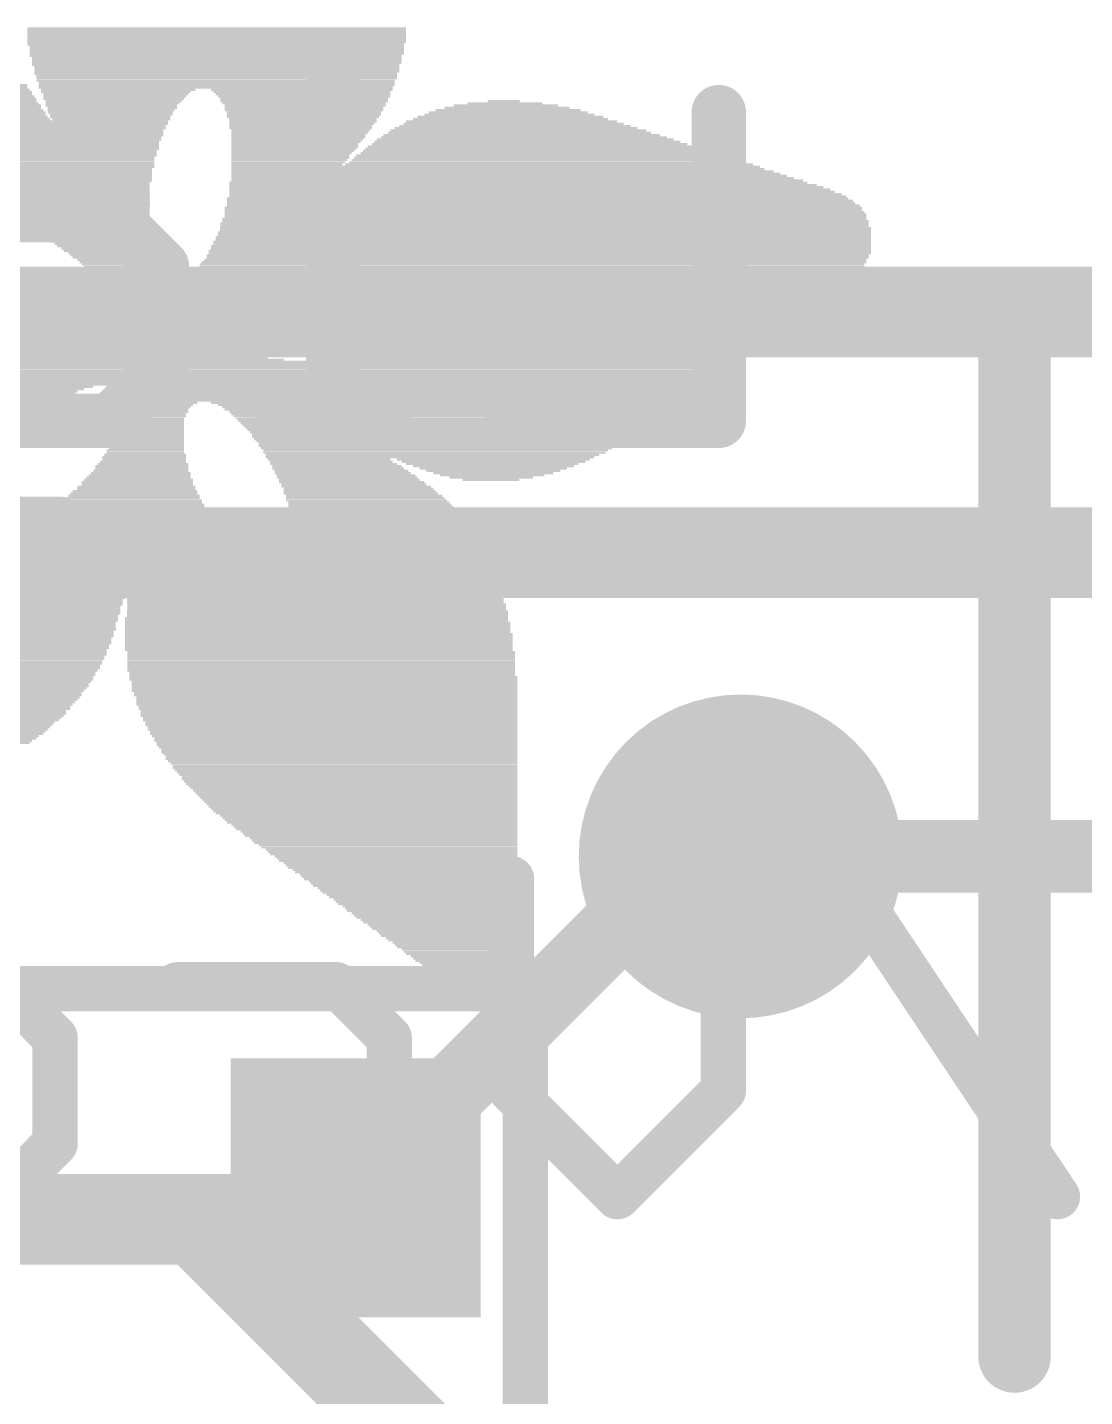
# Model space of a CAD drawing. Extents: x -0.1 to 25.5, y -0.1 to 17.9.
# Drawn here: x 12.481 to 15.441, y 9.918 to 13.751 of the extents above; entities that cross this region are included whole.
import ezdxf

# ---------------------------------------------------------------- set-up
doc = ezdxf.new("R2010")
doc.units = 0
for name, color, linetype in [('1', 12, 'CONTINUOUS'), ('16', 5, 'CONTINUOUS'), ('18', 110, 'CONTINUOUS'), ('21', 40, 'CONTINUOUS'), ('22', 6, 'CONTINUOUS'), ('51', 253, 'CONTINUOUS')]:
    doc.layers.add(name, color=color, linetype=linetype)

# ---------------------------------------------------------------- blocks, each defined once
blk = doc.blocks.new('RECT')
blk.add_solid([(-0.5, -0.5), (0.5, -0.5), (-0.5, 0.5), (0.5, 0.5)])
blk = doc.blocks.new('ROUNDV')
at = {"const_width": 0.5}
blk.add_lwpolyline([(0, -0.25, 1), (0, 0.25, 1), (0, -0.25)], format="xyb", dxfattribs=at)

msp = doc.modelspace()

# ---------------------------------------------------------------- linework, layer by layer
at = {"layer": '1'}
for points, const_width in [([(15.845, 12.28), (11.391, 12.28)], 0.254), ([(13.4, 10.5025), (14.3275, 11.43)], 0.2032), ([(14.3275, 11.43), (14.478, 11.43)], 0.2032)]:
    msp.add_lwpolyline(points, dxfattribs=dict(at, const_width=const_width))
at = {"layer": '1', "const_width": 0.1016}
for points in [[(14.3275, 11.4808, 1), (14.3275, 11.3792)], [(14.3634, 11.3941, 1), (14.2916, 11.4659)], [(14.478, 11.3792, 1), (14.478, 11.4808)], [(13.3641, 10.5384, 1), (13.4359, 10.4666)]]:
    msp.add_lwpolyline(points, format="xyb", dxfattribs=at)
at = {"layer": '16'}
for points, const_width in [([(20.613, 12.954), (6.604, 12.954)], 0.254), ([(14.478, 11.43), (19.685, 11.43)], 0.2032), ([(12.954, 10.414), (10.287, 10.414)], 0.254), ([(14.859, 8.509), (12.954, 10.414)], 0.254)]:
    msp.add_lwpolyline(points, dxfattribs=dict(at, const_width=const_width))
for points, const_width in [([(14.478, 11.4808, 1), (14.478, 11.3792)], 0.1016), ([(12.9989, 10.4589, 1), (12.9091, 10.3691)], 0.127), ([(12.954, 10.3505, 1), (12.954, 10.4775)], 0.127)]:
    msp.add_lwpolyline(points, format="xyb", dxfattribs=dict(at, const_width=const_width))
at = {"layer": '21', "const_width": 0.2032}
msp.add_lwpolyline([(15.245, 10.03), (15.245, 12.83)], dxfattribs=at)
at = {"layer": '21', "const_width": 0.1016}
for points in [[(15.2958, 12.83, 1), (15.1942, 12.83)], [(15.1942, 10.03, 1), (15.2958, 10.03)]]:
    msp.add_lwpolyline(points, format="xyb", dxfattribs=at)
at = {"layer": '22'}
for points, const_width in [([(13.3373, 13.6576), (13.3373, 13.5135)], 0.1524), ([(14.4169, 13.5135), (14.4169, 12.6492)], 0.1524), ([(12.2815, 13.2254), (12.7136, 13.2254)], 0.1524), ([(12.7136, 13.2254), (12.8577, 13.0814)], 0.1524), ([(13.4814, 13.2254), (13.3373, 13.2254)], 0.1524), ([(13.3373, 13.2254), (13.3373, 12.6492)], 0.1524), ([(12.8577, 13.0814), (12.8577, 12.7933)], 0.1524), ([(12.8577, 12.7933), (12.7136, 12.6492)], 0.1524), ([(12.7136, 12.6492), (12.2815, 12.6492)], 0.1524), ([(13.4814, 12.6492), (13.1933, 12.6492)], 0.1524), ([(14.4169, 12.6492), (13.8407, 12.6492)], 0.1524), ([(12.4255, 12.3611), (12.2815, 12.5051)], 0.1524), ([(12.5696, 12.3611), (12.4255, 12.3611)], 0.1524), ([(13.8364, 10.7741), (13.8364, 11.3673)], 0.127), ([(14.4296, 11.3673), (14.4296, 10.7741)], 0.127), ([(15.3651, 10.4775), (14.7719, 11.3673)], 0.127), ([(12.4103, 11.0707), (12.5585, 10.9224)], 0.127), ([(12.9009, 11.0707), (13.3458, 11.0707)], 0.127), ([(13.3458, 11.0707), (13.4941, 10.9224)], 0.127), ([(12.5585, 10.9224), (12.5585, 10.6258)], 0.127), ([(13.4941, 10.9224), (13.4941, 10.6258)], 0.127), ([(14.133, 10.4775), (13.8364, 10.7741)], 0.127), ([(14.4296, 10.7741), (14.133, 10.4775)], 0.127), ([(12.5585, 10.6258), (12.4103, 10.4775)], 0.127), ([(13.4941, 10.6258), (13.3458, 10.4775)], 0.127), ([(13.3458, 10.4775), (12.9009, 10.4775)], 0.127)]:
    msp.add_lwpolyline(points, dxfattribs=dict(at, const_width=const_width))
for points, const_width in [([(13.3754, 13.6576, 1), (13.2992, 13.6576)], 0.0762), ([(14.455, 13.5135, 1), (14.3788, 13.5135)], 0.0762), ([(13.2992, 13.5135, 1), (13.3754, 13.5135)], 0.0762), ([(12.7406, 13.2524, 1), (12.6867, 13.1985)], 0.0762), ([(12.7136, 13.1873, 1), (12.7136, 13.2635)], 0.0762), ([(13.3373, 13.2635, 1), (13.3373, 13.1873)], 0.0762), ([(13.3754, 13.2254, 1), (13.2992, 13.2254)], 0.0762), ([(13.4814, 13.1873, 1), (13.4814, 13.2635)], 0.0762), ([(12.8958, 13.0814, 1), (12.8196, 13.0814)], 0.0762), ([(12.8307, 13.0544, 1), (12.8846, 13.1083)], 0.0762), ([(12.8846, 12.7663, 1), (12.8307, 12.8202)], 0.0762), ([(12.8196, 12.7933, 1), (12.8958, 12.7933)], 0.0762), ([(12.6867, 12.6761, 1), (12.7406, 12.6223)], 0.0762), ([(12.7136, 12.6111, 1), (12.7136, 12.6873)], 0.0762), ([(13.1933, 12.6873, 1), (13.1933, 12.6111)], 0.0762), ([(13.4814, 12.6111, 1), (13.4814, 12.6873)], 0.0762), ([(13.8407, 12.6873, 1), (13.8407, 12.6111)], 0.0762), ([(14.4169, 12.6111, 1), (14.4169, 12.6873)], 0.0762), ([(13.2992, 12.6492, 1), (13.3754, 12.6492)], 0.0762), ([(14.3788, 12.6492, 1), (14.455, 12.6492)], 0.0762), ([(12.3986, 12.3341, 1), (12.4525, 12.388)], 0.0762), ([(12.5696, 12.323, 1), (12.5696, 12.3992)], 0.0762), ([(13.8682, 11.3673, 1), (13.8047, 11.3673)], 0.0635), ([(14.4613, 11.3673, 1), (14.3978, 11.3673)], 0.0635), ([(14.7983, 11.3849, 1), (14.7455, 11.3496)], 0.0635), ([(12.9009, 11.1024, 1), (12.9009, 11.0389)], 0.0635), ([(13.3682, 11.0931, 1), (13.3233, 11.0482)], 0.0635), ([(13.3458, 11.0389, 1), (13.3458, 11.1024)], 0.0635), ([(12.5903, 10.9224, 1), (12.5268, 10.9224)], 0.0635), ([(12.5361, 10.8999, 1), (12.581, 10.9448)], 0.0635), ([(13.5258, 10.9224, 1), (13.4623, 10.9224)], 0.0635), ([(13.4716, 10.8999, 1), (13.5165, 10.9448)], 0.0635), ([(13.8589, 10.7965, 1), (13.814, 10.7516)], 0.0635), ([(14.452, 10.7516, 1), (14.4071, 10.7965)], 0.0635), ([(13.8047, 10.7741, 1), (13.8682, 10.7741)], 0.0635), ([(14.3978, 10.7741, 1), (14.4613, 10.7741)], 0.0635), ([(12.5268, 10.6258, 1), (12.5903, 10.6258)], 0.0635), ([(12.581, 10.6033, 1), (12.5361, 10.6482)], 0.0635), ([(13.4623, 10.6258, 1), (13.5258, 10.6258)], 0.0635), ([(13.5165, 10.6033, 1), (13.4716, 10.6482)], 0.0635), ([(12.9009, 10.5093, 1), (12.9009, 10.4458)], 0.0635), ([(13.3233, 10.5, 1), (13.3682, 10.455)], 0.0635), ([(13.3458, 10.4458, 1), (13.3458, 10.5093)], 0.0635), ([(14.1105, 10.5, 1), (14.1555, 10.455)], 0.0635), ([(14.1105, 10.455, 1), (14.1555, 10.5)], 0.0635), ([(15.3387, 10.4599, 1), (15.3915, 10.4951)], 0.0635)]:
    msp.add_lwpolyline(points, format="xyb", dxfattribs=dict(at, const_width=const_width))
at = {"layer": '51', "const_width": 0.127}
for points in [[(11.525, 11.06), (13.875, 11.06)], [(13.875, 11.06), (13.875, 6.72)]]:
    msp.add_lwpolyline(points, dxfattribs=at)
at = {"layer": '51', "const_width": 0.0635}
for points in [[(13.9068, 11.06, 1), (13.8432, 11.06)], [(13.875, 11.0282, 1), (13.875, 11.0918)]]:
    msp.add_lwpolyline(points, format="xyb", dxfattribs=at)

# ---------------------------------------------------------------- block references
at = {"layer": '1', "xscale": 0.7, "yscale": 0.725}
msp.add_blockref('RECT', (13.4, 10.5025), dxfattribs=at)
at = {"layer": '18', "xscale": 0.9064, "yscale": 0.9064}
msp.add_blockref('ROUNDV', (14.478, 11.43), dxfattribs=at)
msp.add_blockref('ROUNDV', (14.478, 11.43), dxfattribs=at)
at = {"layer": '21'}
for p, xscale, yscale in [((13.0112, 13.7477), 1.0605, 0.0063), ((13.0112, 13.7414), 1.0605, 0.0064), ((13.0112, 13.7351), 1.0605, 0.0063), ((13.0112, 13.7287), 1.0605, 0.0064), ((13.0112, 13.7224), 1.0605, 0.0063), ((13.0112, 13.716), 1.0605, 0.0064), ((13.0112, 13.7096), 1.0605, 0.0063), ((13.008, 13.7033), 1.0541, 0.0064), ((13.0112, 13.697), 1.0477, 0.0063), ((13.0112, 13.6906), 1.0477, 0.0064), ((13.0112, 13.6843), 1.0477, 0.0063), ((13.008, 13.6715), 1.0414, 0.0063), ((13.0112, 13.6779), 1.0477, 0.0064), ((13.008, 13.6462), 1.0287, 0.0063), ((13.0112, 13.6652), 1.0351, 0.0064), ((13.0112, 13.6589), 1.0351, 0.0063), ((13.0112, 13.6525), 1.0351, 0.0064), ((13.0112, 13.6398), 1.0223, 0.0064), ((13.0112, 13.6334), 1.0223, 0.0063), ((13.0112, 13.6271), 1.0223, 0.0064), ((13.008, 13.6208), 1.016, 0.0063), ((13.0112, 13.6144), 1.0097, 0.0064), ((13.0112, 13.6081), 1.0097, 0.0063), ((11.8015, 13.589), 1.3589, 0.0064), ((11.8047, 13.5827), 1.3525, 0.0063), ((11.8079, 13.5763), 1.3589, 0.0064), ((11.8141, 13.57), 1.3589, 0.0063), ((13.008, 13.6017), 1.0033, 0.0064), ((13.008, 13.5827), 0.9906, 0.0063), ((13.0112, 13.5953), 0.9969, 0.0063), ((13.0112, 13.589), 0.9969, 0.0064), ((12.7349, 13.5763), 0.4318, 0.0064), ((12.7286, 13.57), 0.4191, 0.0063), ((13.2493, 13.5763), 0.508, 0.0064), ((13.2492, 13.57), 0.4953, 0.0063), ((11.8174, 13.5636), 1.3525, 0.0064), ((11.8237, 13.5572), 1.3526, 0.0063), ((11.8269, 13.5509), 1.3589, 0.0064), ((11.83, 13.5446), 1.3525, 0.0063), ((11.8364, 13.5382), 1.3526, 0.0064), ((11.8396, 13.5319), 1.3589, 0.0063), ((12.7286, 13.5636), 0.4064, 0.0064), ((12.7254, 13.5572), 0.4, 0.0063), ((12.7223, 13.5509), 0.3937, 0.0064), ((12.7222, 13.5446), 0.381, 0.0063), ((12.7191, 13.5382), 0.3747, 0.0064), ((12.7159, 13.5319), 0.3683, 0.0063), ((13.2525, 13.5636), 0.4889, 0.0064), ((13.2556, 13.5572), 0.4826, 0.0063), ((13.2557, 13.5509), 0.4699, 0.0064), ((13.2557, 13.5446), 0.4699, 0.0063), ((13.2556, 13.5382), 0.4572, 0.0064), ((13.2588, 13.5319), 0.4508, 0.0063), ((13.8208, 13.5319), 0.2921, 0.0063), ((13.8176, 13.5382), 0.2096, 0.0064), ((13.8145, 13.5446), 0.0889, 0.0063), ((11.8428, 13.5255), 1.3525, 0.0064), ((11.8491, 13.5191), 1.3526, 0.0063), ((11.8555, 13.5128), 1.3525, 0.0064), ((11.8555, 13.5065), 1.3525, 0.0063), ((11.8618, 13.5001), 1.3526, 0.0064), ((11.8681, 13.4938), 1.3525, 0.0063), ((12.7191, 13.5255), 0.3619, 0.0064), ((12.7159, 13.5191), 0.3556, 0.0063), ((12.7127, 13.5128), 0.3492, 0.0064), ((12.7159, 13.5065), 0.3429, 0.0063), ((12.7127, 13.5001), 0.3366, 0.0064), ((12.7159, 13.4938), 0.3302, 0.0063), ((13.2557, 13.5255), 0.4445, 0.0064), ((13.2557, 13.5191), 0.4445, 0.0063), ((13.2556, 13.5128), 0.4318, 0.0064), ((13.2556, 13.5065), 0.4318, 0.0063), ((13.2525, 13.5001), 0.4255, 0.0064), ((13.2525, 13.4938), 0.4127, 0.0063), ((13.8335, 13.4938), 0.5461, 0.0063), ((13.8335, 13.5001), 0.5207, 0.0064), ((13.8303, 13.5065), 0.4762, 0.0063), ((13.8272, 13.5128), 0.4445, 0.0064), ((13.8271, 13.5191), 0.4064, 0.0063), ((13.8239, 13.5255), 0.3493, 0.0064), ((12.0364, 13.4874), 1.6764, 0.0064), ((12.0364, 13.4811), 1.6764, 0.0063), ((12.0365, 13.4747), 1.6637, 0.0064), ((12.0396, 13.4684), 1.6574, 0.0063), ((12.0396, 13.462), 1.6446, 0.0064), ((12.0396, 13.4557), 1.6446, 0.0063), ((13.2525, 13.4874), 0.4127, 0.0064), ((13.2493, 13.4811), 0.4064, 0.0063), ((13.2461, 13.4747), 0.4, 0.0064), ((13.2461, 13.4684), 0.4, 0.0063), ((13.2461, 13.462), 0.3874, 0.0064), ((13.2429, 13.4557), 0.381, 0.0063), ((13.8589, 13.4557), 0.7366, 0.0063), ((13.8557, 13.462), 0.7176, 0.0064), ((13.8494, 13.4684), 0.6795, 0.0063), ((13.8462, 13.4747), 0.6477, 0.0064), ((13.843, 13.4811), 0.616, 0.0063), ((13.8367, 13.4874), 0.5905, 0.0064), ((12.0427, 13.4493), 1.6383, 0.0064), ((12.0428, 13.443), 1.6256, 0.0063), ((12.0428, 13.4366), 1.6256, 0.0064), ((12.0427, 13.4303), 1.6129, 0.0063), ((12.046, 13.4239), 1.6065, 0.0064), ((12.0491, 13.4176), 1.6002, 0.0063), ((13.2366, 13.4366), 0.3683, 0.0064), ((13.2334, 13.4303), 0.362, 0.0063), ((13.2302, 13.4239), 0.3556, 0.0064), ((13.2302, 13.4176), 0.3556, 0.0063), ((13.2398, 13.4493), 0.3747, 0.0064), ((13.2398, 13.443), 0.3747, 0.0063), ((13.8938, 13.4176), 0.9208, 0.0063), ((13.8875, 13.4239), 0.8827, 0.0064), ((13.8811, 13.4303), 0.8572, 0.0063), ((13.8748, 13.4366), 0.8319, 0.0064), ((13.8716, 13.443), 0.8001, 0.0063), ((13.8653, 13.4493), 0.7747, 0.0064), ((12.0491, 13.4112), 1.6002, 0.0064), ((12.0492, 13.4049), 1.5875, 0.0063), ((12.0523, 13.3985), 1.5812, 0.0064), ((12.0555, 13.3922), 1.5748, 0.0063), ((12.0523, 13.3858), 1.5684, 0.0064), ((12.0555, 13.3795), 1.5621, 0.0063), ((13.2207, 13.3985), 0.3366, 0.0064), ((13.2175, 13.3922), 0.3302, 0.0063), ((13.2175, 13.3858), 0.3302, 0.0064), ((13.2271, 13.4112), 0.3493, 0.0064), ((13.2239, 13.4049), 0.3429, 0.0063), ((13.2144, 13.3795), 0.3239, 0.0063), ((13.9319, 13.3795), 1.0858, 0.0063), ((13.9223, 13.3858), 1.0541, 0.0064), ((13.9161, 13.3922), 1.0287, 0.0063), ((13.9129, 13.3985), 0.9969, 0.0064), ((13.9065, 13.4049), 0.9716, 0.0063), ((13.897, 13.4112), 0.9398, 0.0064), ((12.0587, 13.3731), 1.5557, 0.0064), ((12.0618, 13.3668), 1.5494, 0.0063), ((12.0618, 13.3604), 1.5494, 0.0064), ((12.0618, 13.3541), 1.5367, 0.0063), ((12.065, 13.3477), 1.5304, 0.0064), ((12.0682, 13.3414), 1.524, 0.0063), ((13.2111, 13.3731), 0.3175, 0.0064), ((13.208, 13.3668), 0.3112, 0.0063), ((13.7922, 13.3604), 1.4796, 0.0064), ((13.8113, 13.3477), 1.5177, 0.0064), ((13.7986, 13.3541), 1.4923, 0.0063), ((13.8208, 13.3414), 1.5367, 0.0063), ((13.9414, 13.3668), 1.143, 0.0063), ((13.9351, 13.3731), 1.1049, 0.0064), ((12.0682, 13.335), 1.524, 0.0064), ((12.0714, 13.3287), 1.5177, 0.0063), ((12.0746, 13.3223), 1.5113, 0.0064), ((12.0745, 13.316), 1.4986, 0.0063), ((12.0745, 13.3096), 1.4986, 0.0064), ((12.0777, 13.3033), 1.4922, 0.0063), ((13.8557, 13.316), 1.6192, 0.0063), ((13.8684, 13.3096), 1.6446, 0.0064), ((13.878, 13.3033), 1.6637, 0.0063), ((13.8303, 13.335), 1.5558, 0.0064), ((13.8398, 13.3287), 1.5748, 0.0063), ((13.8525, 13.3223), 1.6002, 0.0064), ((12.0808, 13.2969), 1.4859, 0.0064), ((12.0808, 13.2906), 1.4859, 0.0063), ((12.0841, 13.2842), 1.4795, 0.0064), ((12.0872, 13.2779), 1.4732, 0.0063), ((12.0904, 13.2715), 1.4668, 0.0064), ((12.0904, 13.2652), 1.4668, 0.0063), ((13.916, 13.2652), 1.7526, 0.0063), ((13.9097, 13.2715), 1.7399, 0.0064), ((13.8875, 13.2969), 1.6827, 0.0064), ((13.8938, 13.2906), 1.6954, 0.0063), ((13.9034, 13.2842), 1.7145, 0.0064), ((13.9097, 13.2779), 1.7272, 0.0063), ((12.0936, 13.2588), 1.4605, 0.0064), ((12.0968, 13.2525), 1.4541, 0.0063), ((12.0999, 13.2461), 1.4478, 0.0064), ((12.0999, 13.2398), 1.4478, 0.0063), ((12.1031, 13.2334), 1.4414, 0.0064), ((12.573, 13.2271), 0.5016, 0.0063), ((13.9256, 13.2461), 1.7843, 0.0064), ((13.9256, 13.2398), 1.7843, 0.0063), ((13.9319, 13.2271), 1.797, 0.0063), ((13.9288, 13.2334), 1.7907, 0.0064), ((13.9192, 13.2588), 1.759, 0.0064), ((13.9256, 13.2525), 1.7717, 0.0063), ((12.5952, 13.2207), 0.4572, 0.0064), ((12.6111, 13.2144), 0.4254, 0.0063), ((12.6206, 13.208), 0.4064, 0.0064), ((12.6302, 13.2017), 0.3873, 0.0063), ((12.6365, 13.1953), 0.3746, 0.0064), ((12.646, 13.189), 0.3556, 0.0063), ((13.9319, 13.189), 1.8224, 0.0063), ((13.9288, 13.2017), 1.8161, 0.0063), ((13.9288, 13.1953), 1.8161, 0.0064), ((13.9287, 13.2144), 1.8034, 0.0063), ((13.9319, 13.208), 1.8098, 0.0064), ((13.9319, 13.2207), 1.797, 0.0064), ((12.6524, 13.1826), 0.3429, 0.0064), ((12.6619, 13.1763), 0.3238, 0.0063), ((12.6651, 13.1699), 0.3175, 0.0064), ((12.6714, 13.1636), 0.3048, 0.0063), ((12.681, 13.1572), 0.2985, 0.0064), ((12.6873, 13.1509), 0.2858, 0.0063), ((13.9223, 13.1509), 1.8415, 0.0063), ((13.9256, 13.1636), 1.8351, 0.0063), ((13.9256, 13.1572), 1.8351, 0.0064), ((13.9287, 13.1763), 1.8288, 0.0063), ((13.9287, 13.1699), 1.8288, 0.0064), ((13.9319, 13.1826), 1.8224, 0.0064), ((12.6936, 13.1445), 0.2731, 0.0064), ((12.6969, 13.1382), 0.2667, 0.0063), ((12.7064, 13.1318), 0.2603, 0.0064), ((12.7095, 13.1255), 0.254, 0.0063), ((12.7159, 13.1191), 0.2413, 0.0064), ((12.7191, 13.1128), 0.2349, 0.0063), ((13.9097, 13.1128), 1.8542, 0.0063), ((13.916, 13.1255), 1.8542, 0.0063), ((13.916, 13.1191), 1.8542, 0.0064), ((13.9192, 13.1382), 1.8478, 0.0063), ((13.9192, 13.1318), 1.8478, 0.0064), ((13.9223, 13.1445), 1.8415, 0.0064), ((12.7254, 13.1064), 0.235, 0.0064), ((12.7317, 13.1001), 0.2223, 0.0063), ((12.7381, 13.0937), 0.2222, 0.0064), ((12.7413, 13.0874), 0.2159, 0.0063), ((12.7477, 13.081), 0.2159, 0.0064), ((12.7508, 13.0747), 0.2096, 0.0063), ((12.7572, 13.0683), 0.2095, 0.0064), ((13.8843, 13.0747), 1.8669, 0.0063), ((13.8811, 13.0683), 1.8606, 0.0064), ((13.8938, 13.0874), 1.8606, 0.0063), ((13.8938, 13.081), 1.8606, 0.0064), ((13.9002, 13.0937), 1.8605, 0.0064), ((13.9033, 13.1001), 1.8542, 0.0063), ((13.9097, 13.1064), 1.8542, 0.0064), ((12.7635, 13.062), 0.2096, 0.0063), ((12.7731, 13.0556), 0.2159, 0.0064), ((12.7857, 13.0493), 0.2286, 0.0063), ((12.9794, 13.0429), 0.616, 0.0064), ((12.9667, 13.0366), 0.5778, 0.0063), ((12.9572, 13.0302), 0.5461, 0.0064), ((13.1191, 13.0493), 0.4254, 0.0063), ((13.8653, 13.0556), 1.8669, 0.0064), ((13.8716, 13.062), 1.8669, 0.0063), ((14.1256, 13.0493), 1.3335, 0.0063), ((14.1383, 13.0429), 1.2954, 0.0064), ((14.1447, 13.0366), 1.2573, 0.0063), ((14.1478, 13.0302), 1.2382, 0.0064), ((12.9477, 13.0239), 0.5143, 0.0063), ((12.9413, 13.0175), 0.5016, 0.0064), ((12.9286, 13.0048), 0.4636, 0.0064), ((12.935, 13.0112), 0.4763, 0.0063), ((12.9191, 12.9921), 0.4318, 0.0064), ((12.9223, 12.9985), 0.4381, 0.0063), ((14.1542, 13.0239), 1.2129, 0.0063), ((14.151, 13.0175), 1.1938, 0.0064), ((14.1509, 13.0112), 1.1811, 0.0063), ((14.151, 13.0048), 1.1684, 0.0064), ((14.1478, 12.9985), 1.1494, 0.0063), ((14.1478, 12.9921), 1.1366, 0.0064), ((12.9064, 12.9794), 0.4064, 0.0064), ((12.9032, 12.9731), 0.4, 0.0063), ((12.8937, 12.9604), 0.381, 0.0063), ((12.8905, 12.954), 0.3746, 0.0064), ((12.9128, 12.9858), 0.4191, 0.0063), ((12.8969, 12.9667), 0.3873, 0.0064), ((14.1256, 12.9604), 1.0922, 0.0063), ((14.1224, 12.954), 1.0858, 0.0064), ((14.1447, 12.9858), 1.1303, 0.0063), ((14.1383, 12.9731), 1.1049, 0.0063), ((14.1319, 12.9667), 1.0922, 0.0064), ((14.1415, 12.9794), 1.1113, 0.0064), ((12.0618, 12.935), 0.8763, 0.0063), ((12.0745, 12.9286), 0.889, 0.0064), ((12.0936, 12.9223), 0.9144, 0.0063), ((12.1126, 12.9159), 0.9398, 0.0064), ((12.8492, 12.9159), 0.4064, 0.0064), ((12.862, 12.9223), 0.3937, 0.0063), ((12.8715, 12.9286), 0.3747, 0.0064), ((12.8778, 12.935), 0.3746, 0.0063), ((12.8841, 12.9477), 0.3747, 0.0063), ((12.881, 12.9413), 0.3683, 0.0064), ((14.0812, 12.9159), 1.0541, 0.0064), ((14.0907, 12.9223), 1.0605, 0.0063), ((14.097, 12.9286), 1.0604, 0.0064), ((14.1034, 12.935), 1.0731, 0.0063), ((14.1097, 12.9413), 1.0732, 0.0064), ((14.1161, 12.9477), 1.0731, 0.0063), ((12.3508, 12.9096), 1.4033, 0.0063), ((12.3539, 12.9032), 1.397, 0.0064), ((12.3603, 12.8969), 1.3843, 0.0063), ((12.3635, 12.8905), 1.3779, 0.0064), ((12.3666, 12.8841), 1.3716, 0.0063), ((12.373, 12.8778), 1.3716, 0.0064), ((14.0272, 12.8778), 1.0605, 0.0064), ((14.0366, 12.8841), 1.0541, 0.0063), ((14.0462, 12.8905), 1.0604, 0.0064), ((14.0558, 12.8969), 1.0541, 0.0063), ((14.0653, 12.9032), 1.0605, 0.0064), ((14.0747, 12.9096), 1.0541, 0.0063), ((12.3794, 12.8715), 1.3589, 0.0063), ((12.3857, 12.8651), 1.3589, 0.0064), ((12.3952, 12.8588), 1.3526, 0.0063), ((12.4047, 12.8524), 1.3589, 0.0064), ((12.4143, 12.846), 1.3525, 0.0063), ((12.4269, 12.8397), 1.3653, 0.0064), ((13.9478, 12.8397), 1.1176, 0.0064), ((13.9637, 12.846), 1.0985, 0.0063), ((13.9764, 12.8524), 1.0859, 0.0064), ((13.9923, 12.8588), 1.0795, 0.0063), ((14.0049, 12.8651), 1.0668, 0.0064), ((14.0145, 12.8715), 1.0605, 0.0063), ((12.4397, 12.8334), 1.3653, 0.0063), ((12.4619, 12.827), 1.3843, 0.0064), ((12.4873, 12.8207), 1.4224, 0.0063), ((13.1318, 12.8143), 2.6734, 0.0064), ((13.1318, 12.8079), 2.6606, 0.0063), ((13.1349, 12.8016), 2.6289, 0.0064), ((13.8811, 12.8207), 1.2002, 0.0063), ((13.9097, 12.827), 1.1557, 0.0064), ((13.9319, 12.8334), 1.124, 0.0063), ((13.1382, 12.7953), 2.6099, 0.0063), ((13.1382, 12.7889), 2.5845, 0.0064), ((13.1445, 12.7826), 2.559, 0.0063), ((13.1509, 12.7762), 2.5337, 0.0064), ((13.154, 12.7698), 2.5019, 0.0063), ((13.1636, 12.7635), 2.4701, 0.0064), ((13.1795, 12.7572), 2.4257, 0.0063), ((12.3476, 12.7254), 0.5334, 0.0064), ((12.3603, 12.7317), 0.5207, 0.0063), ((12.3825, 12.7381), 0.5144, 0.0064), ((12.4047, 12.7445), 0.5207, 0.0063), ((13.2747, 12.7508), 2.2098, 0.0064), ((13.5446, 12.7445), 1.6573, 0.0063), ((13.5478, 12.7381), 1.6383, 0.0064), ((13.5446, 12.7317), 1.6193, 0.0063), ((13.5446, 12.7254), 1.6065, 0.0064), ((12.2619, 12.6873), 0.5651, 0.0064), ((12.2746, 12.6936), 0.5651, 0.0063), ((12.2841, 12.7), 0.5588, 0.0064), ((12.3, 12.7064), 0.5525, 0.0063), ((12.3127, 12.7127), 0.5525, 0.0064), ((12.3285, 12.7191), 0.5334, 0.0063), ((13.5382, 12.7191), 1.5938, 0.0063), ((13.5382, 12.7127), 1.5812, 0.0064), ((12.8524, 12.7), 0.2096, 0.0064), ((12.846, 12.6936), 0.1969, 0.0063), ((13.5319, 12.7064), 1.5685, 0.0063), ((12.846, 12.6873), 0.1841, 0.0064), ((13.6525, 12.7), 1.3144, 0.0064), ((13.6589, 12.6936), 1.2891, 0.0063), ((13.6589, 12.6873), 1.2637, 0.0064), ((12.2079, 12.6492), 0.5842, 0.0064), ((12.2142, 12.6555), 0.5842, 0.0063), ((12.2238, 12.6619), 0.5779, 0.0064), ((12.2301, 12.6683), 0.5778, 0.0063), ((12.2428, 12.6746), 0.5778, 0.0064), ((12.2523, 12.681), 0.5715, 0.0063), ((12.8302, 12.6492), 0.1778, 0.0064), ((12.8397, 12.681), 0.1842, 0.0063), ((12.8397, 12.6746), 0.1842, 0.0064), ((12.8365, 12.6683), 0.1778, 0.0063), ((12.8365, 12.6619), 0.1778, 0.0064), ((12.8334, 12.6555), 0.1715, 0.0063), ((13.6589, 12.681), 1.2509, 0.0063), ((13.6621, 12.6746), 1.2319, 0.0064), ((13.6589, 12.6683), 1.2129, 0.0063), ((13.6589, 12.6619), 1.2001, 0.0064), ((13.6589, 12.6555), 1.1875, 0.0063), ((13.6557, 12.6492), 1.1684, 0.0064), ((12.1857, 12.6302), 0.5905, 0.0063), ((12.1984, 12.6429), 0.5905, 0.0063), ((12.8239, 12.6111), 0.1905, 0.0064), ((12.827, 12.6238), 0.1842, 0.0064), ((12.827, 12.6174), 0.1842, 0.0063), ((12.8302, 12.6429), 0.1778, 0.0063), ((12.8302, 12.6365), 0.1778, 0.0064), ((12.8302, 12.6302), 0.1778, 0.0063), ((13.6557, 12.6429), 1.1557, 0.0063), ((13.6525, 12.6365), 1.1366, 0.0064), ((13.6525, 12.6302), 1.124, 0.0063), ((13.6494, 12.6238), 1.1049, 0.0064), ((13.6493, 12.6174), 1.0922, 0.0063), ((13.6462, 12.6111), 1.0731, 0.0064), ((12.8143, 12.573), 0.2096, 0.0064), ((12.8175, 12.5857), 0.2032, 0.0064), ((12.8175, 12.5793), 0.2032, 0.0063), ((12.8207, 12.5984), 0.1969, 0.0064), ((12.8207, 12.5921), 0.1969, 0.0063), ((12.8239, 12.6048), 0.1905, 0.0063), ((13.643, 12.6048), 1.0668, 0.0063), ((13.6398, 12.5984), 1.0478, 0.0064), ((13.6398, 12.5921), 1.035, 0.0063), ((13.6366, 12.5857), 1.016, 0.0064), ((13.6303, 12.5793), 1.0033, 0.0063), ((13.6271, 12.573), 0.9842, 0.0064), ((12.8048, 12.5349), 0.2413, 0.0064), ((12.8079, 12.5476), 0.2349, 0.0064), ((12.8079, 12.5412), 0.2349, 0.0063), ((12.8111, 12.554), 0.2286, 0.0063), ((12.8112, 12.5667), 0.2159, 0.0063), ((12.8112, 12.5603), 0.2159, 0.0064), ((13.6239, 12.5667), 0.9652, 0.0063), ((13.6208, 12.5603), 0.9589, 0.0064), ((13.6144, 12.554), 0.9334, 0.0063), ((13.6081, 12.5476), 0.9207, 0.0064), ((13.3255, 12.5412), 0.3429, 0.0063), ((13.3319, 12.5349), 0.3429, 0.0064), ((13.7858, 12.5412), 0.5397, 0.0063), ((13.7858, 12.5349), 0.5143, 0.0064), ((12.7953, 12.4968), 0.2857, 0.0064), ((12.7984, 12.5031), 0.2794, 0.0063), ((12.7985, 12.5095), 0.2667, 0.0064), ((12.8016, 12.5222), 0.2604, 0.0064), ((12.8016, 12.5159), 0.2604, 0.0063), ((12.8048, 12.5286), 0.254, 0.0063), ((13.3382, 12.5286), 0.3556, 0.0063), ((13.3477, 12.5222), 0.362, 0.0064), ((13.3509, 12.5159), 0.3683, 0.0063), ((13.3604, 12.5095), 0.3746, 0.0064), ((13.3636, 12.5031), 0.381, 0.0063), ((13.3731, 12.4968), 0.3874, 0.0064), ((13.7827, 12.5286), 0.4826, 0.0063), ((13.7858, 12.5222), 0.4509, 0.0064), ((13.7858, 12.5159), 0.4127, 0.0063), ((13.7858, 12.5095), 0.3747, 0.0064), ((13.7858, 12.5031), 0.3365, 0.0063), ((13.7827, 12.4968), 0.2921, 0.0064), ((12.7857, 12.465), 0.3302, 0.0063), ((12.7857, 12.4587), 0.3302, 0.0064), ((12.7889, 12.4778), 0.3112, 0.0063), ((12.7889, 12.4714), 0.3112, 0.0064), ((12.7921, 12.4841), 0.3048, 0.0064), ((12.7921, 12.4905), 0.2921, 0.0063), ((13.3763, 12.4905), 0.3937, 0.0063), ((13.3826, 12.4841), 0.3937, 0.0064), ((13.389, 12.4778), 0.4064, 0.0063), ((13.3953, 12.4714), 0.4064, 0.0064), ((13.4017, 12.465), 0.4191, 0.0063), ((13.4081, 12.4587), 0.4191, 0.0064), ((13.7795, 12.4905), 0.235, 0.0063), ((13.7795, 12.4841), 0.1588, 0.0064), ((12.7731, 12.4206), 0.3937, 0.0064), ((12.7762, 12.4269), 0.3874, 0.0063), ((12.7762, 12.4333), 0.3746, 0.0064), ((12.7794, 12.4397), 0.3683, 0.0063), ((12.7794, 12.446), 0.3556, 0.0064), ((12.7826, 12.4524), 0.3493, 0.0063), ((13.4112, 12.4524), 0.4254, 0.0063), ((13.4144, 12.446), 0.4318, 0.0064), ((13.4239, 12.4397), 0.4382, 0.0063), ((13.4271, 12.4333), 0.4445, 0.0064), ((13.4303, 12.4269), 0.4509, 0.0063), ((13.4366, 12.4206), 0.4508, 0.0064), ((12.754, 12.3825), 0.4699, 0.0064), ((12.7603, 12.3889), 0.4572, 0.0063), ((12.7604, 12.3952), 0.4445, 0.0064), ((12.7667, 12.4016), 0.4318, 0.0063), ((12.7667, 12.4079), 0.4191, 0.0064), ((12.7698, 12.4143), 0.4127, 0.0063), ((13.4398, 12.4143), 0.4572, 0.0063), ((13.443, 12.4079), 0.4635, 0.0064), ((13.4493, 12.4016), 0.4636, 0.0063), ((13.4525, 12.3952), 0.4699, 0.0064), ((13.4525, 12.3889), 0.4699, 0.0063), ((13.4557, 12.3825), 0.4763, 0.0064), ((12.7286, 12.3444), 0.5715, 0.0064), ((12.735, 12.3508), 0.5461, 0.0063), ((12.7413, 12.3571), 0.5334, 0.0064), ((12.7445, 12.3635), 0.5143, 0.0063), ((12.7477, 12.3698), 0.4953, 0.0064), ((12.754, 12.3762), 0.4826, 0.0063), ((13.462, 12.3762), 0.4762, 0.0063), ((13.4652, 12.3698), 0.4826, 0.0064), ((13.4684, 12.3635), 0.4889, 0.0063), ((13.4684, 12.3571), 0.4889, 0.0064), ((13.4716, 12.3508), 0.4953, 0.0063), ((13.4779, 12.3444), 0.4953, 0.0064), ((12.3476, 12.3127), 1.3843, 0.0063), ((12.3476, 12.3063), 1.3843, 0.0064), ((12.3444, 12.3254), 1.3652, 0.0063), ((12.3476, 12.319), 1.3716, 0.0064), ((12.3444, 12.3317), 1.3526, 0.0064), ((12.7191, 12.3381), 0.6033, 0.0063), ((13.4811, 12.3381), 0.5017, 0.0063), ((13.4811, 12.3317), 0.5017, 0.0064), ((13.4842, 12.3254), 0.508, 0.0063), ((13.4842, 12.319), 0.508, 0.0064), ((13.4874, 12.3127), 0.5144, 0.0063), ((13.4906, 12.3063), 0.5207, 0.0064), ((12.3539, 12.2809), 1.4224, 0.0064), ((12.3571, 12.2746), 1.4288, 0.0063), ((12.3603, 12.2682), 1.4351, 0.0064), ((12.3508, 12.2936), 1.4033, 0.0064), ((12.354, 12.2873), 1.4097, 0.0063), ((12.3508, 12.3), 1.3907, 0.0063), ((13.4906, 12.3), 0.5207, 0.0063), ((13.4938, 12.2936), 0.5271, 0.0064), ((13.4938, 12.2873), 0.5271, 0.0063), ((13.4969, 12.2809), 0.5334, 0.0064), ((13.4969, 12.2746), 0.5334, 0.0063), ((13.5001, 12.2682), 0.5398, 0.0064), ((12.3666, 12.2428), 1.4732, 0.0064), ((12.373, 12.2365), 1.4859, 0.0063), ((12.3762, 12.2301), 1.4923, 0.0064), ((12.3635, 12.2555), 1.4541, 0.0064), ((12.3666, 12.2492), 1.4605, 0.0063), ((12.3635, 12.2619), 1.4415, 0.0063), ((13.5001, 12.2301), 0.5778, 0.0064), ((13.5001, 12.2428), 0.5652, 0.0064), ((13.5001, 12.2365), 0.5652, 0.0063), ((13.5001, 12.2555), 0.5524, 0.0064), ((13.5001, 12.2492), 0.5524, 0.0063), ((13.497, 12.2619), 0.5461, 0.0063), ((12.7095, 12.1984), 2.1844, 0.0063), ((12.7095, 12.192), 2.1844, 0.0064), ((12.3889, 12.2174), 1.5303, 0.0064), ((12.7096, 12.2111), 2.1717, 0.0063), ((12.7096, 12.2047), 2.1717, 0.0064), ((12.3825, 12.2238), 1.505, 0.0063), ((13.4906, 12.2174), 0.5969, 0.0064), ((13.4969, 12.2238), 0.5842, 0.0063), ((12.1793, 12.1603), 1.1494, 0.0063), ((12.1793, 12.1539), 1.1494, 0.0064), ((12.7096, 12.1793), 2.1971, 0.0064), ((12.7096, 12.173), 2.1971, 0.0063), ((12.7096, 12.1666), 2.1971, 0.0064), ((12.7095, 12.1857), 2.1844, 0.0063), ((13.2873, 12.1603), 1.0541, 0.0063), ((13.2873, 12.1539), 1.0541, 0.0064), ((12.1666, 12.1222), 1.1494, 0.0063), ((12.1666, 12.1158), 1.1494, 0.0064), ((12.173, 12.1412), 1.1493, 0.0064), ((12.173, 12.1349), 1.1493, 0.0063), ((12.1698, 12.1285), 1.143, 0.0064), ((12.1761, 12.1476), 1.143, 0.0063), ((13.2873, 12.1476), 1.0541, 0.0063), ((13.2873, 12.1412), 1.0541, 0.0064), ((13.2906, 12.1349), 1.0605, 0.0063), ((13.2906, 12.1285), 1.0605, 0.0064), ((13.2906, 12.1222), 1.0605, 0.0063), ((13.2937, 12.1158), 1.0668, 0.0064), ((12.1539, 12.0841), 1.1494, 0.0063), ((12.1539, 12.0777), 1.1494, 0.0064), ((12.1603, 12.1031), 1.1493, 0.0064), ((12.1603, 12.0968), 1.1493, 0.0063), ((12.1603, 12.0904), 1.1493, 0.0064), ((12.1666, 12.1095), 1.1494, 0.0063), ((13.2906, 12.0968), 1.0731, 0.0063), ((13.2906, 12.0904), 1.0731, 0.0064), ((13.2938, 12.0841), 1.0795, 0.0063), ((13.2938, 12.0777), 1.0795, 0.0064), ((13.2937, 12.1095), 1.0668, 0.0063), ((13.2937, 12.1031), 1.0668, 0.0064), ((12.1444, 12.046), 1.1557, 0.0063), ((12.1412, 12.0396), 1.1494, 0.0064), ((12.1412, 12.0333), 1.1494, 0.0063), ((12.1508, 12.065), 1.1557, 0.0064), ((12.1476, 12.0587), 1.1493, 0.0063), ((12.1476, 12.0523), 1.1493, 0.0064), ((12.1539, 12.0714), 1.1494, 0.0063), ((13.2938, 12.0714), 1.0795, 0.0063), ((13.2938, 12.065), 1.0795, 0.0064), ((13.2938, 12.0587), 1.0795, 0.0063), ((13.2969, 12.0523), 1.0858, 0.0064), ((13.2969, 12.046), 1.0858, 0.0063), ((13.2969, 12.0396), 1.0858, 0.0064), ((13.2969, 12.0333), 1.0858, 0.0063), ((12.1285, 12.0079), 1.1494, 0.0063), ((12.1285, 12.0015), 1.1494, 0.0064), ((12.1285, 11.9952), 1.1494, 0.0063), ((12.138, 12.0269), 1.1557, 0.0064), ((12.1349, 12.0206), 1.1493, 0.0063), ((12.1349, 12.0142), 1.1493, 0.0064), ((13.2969, 12.0269), 1.0858, 0.0064), ((13.2969, 12.0206), 1.0858, 0.0063), ((13.2969, 12.0142), 1.0858, 0.0064), ((13.2969, 12.0079), 1.0858, 0.0063), ((13.3033, 12.0015), 1.0859, 0.0064), ((13.3033, 11.9952), 1.0859, 0.0063), ((12.1158, 11.9698), 1.1494, 0.0063), ((12.1126, 11.9634), 1.143, 0.0064), ((12.1126, 11.9571), 1.143, 0.0063), ((12.1222, 11.9888), 1.1493, 0.0064), ((12.1222, 11.9825), 1.1493, 0.0063), ((12.119, 11.9761), 1.143, 0.0064), ((13.3033, 11.9888), 1.0859, 0.0064), ((13.3033, 11.9825), 1.0859, 0.0063), ((13.3033, 11.9761), 1.0859, 0.0064), ((13.3033, 11.9698), 1.0859, 0.0063), ((13.3033, 11.9634), 1.0859, 0.0064), ((13.3033, 11.9571), 1.0859, 0.0063), ((12.0968, 11.9317), 1.1367, 0.0063), ((12.0968, 11.9253), 1.1367, 0.0064), ((12.0936, 11.919), 1.1303, 0.0063), ((12.1063, 11.9507), 1.143, 0.0064), ((12.1031, 11.9444), 1.1366, 0.0063), ((12.1031, 11.938), 1.1366, 0.0064), ((13.3033, 11.9507), 1.0859, 0.0064), ((13.3064, 11.9444), 1.0795, 0.0063), ((13.3064, 11.938), 1.0795, 0.0064), ((13.3096, 11.9317), 1.0858, 0.0063), ((13.3096, 11.9253), 1.0858, 0.0064), ((13.3128, 11.919), 1.0795, 0.0063), ((12.0777, 11.8936), 1.124, 0.0063), ((12.0745, 11.8872), 1.1176, 0.0064), ((12.0745, 11.8809), 1.1176, 0.0063), ((12.0873, 11.9126), 1.1303, 0.0064), ((12.0873, 11.9063), 1.1303, 0.0063), ((12.0841, 11.8999), 1.1239, 0.0064), ((13.3128, 11.9126), 1.0795, 0.0064), ((13.3128, 11.9063), 1.0795, 0.0063), ((13.3128, 11.8999), 1.0795, 0.0064), ((13.3128, 11.8936), 1.0795, 0.0063), ((13.316, 11.8872), 1.0731, 0.0064), ((13.316, 11.8809), 1.0731, 0.0063), ((12.0555, 11.8555), 1.1049, 0.0063), ((12.0523, 11.8491), 1.0986, 0.0064), ((12.0523, 11.8428), 1.0986, 0.0063), ((12.0618, 11.8618), 1.1049, 0.0064), ((12.0682, 11.8745), 1.1176, 0.0064), ((12.065, 11.8681), 1.1112, 0.0063), ((13.3191, 11.8745), 1.0668, 0.0064), ((13.3191, 11.8681), 1.0668, 0.0063), ((13.3191, 11.8618), 1.0668, 0.0064), ((13.3191, 11.8555), 1.0668, 0.0063), ((13.3223, 11.8491), 1.0604, 0.0064), ((13.3223, 11.8428), 1.0604, 0.0063), ((12.0301, 11.811), 1.0795, 0.0064), ((12.0237, 11.8047), 1.0668, 0.0063), ((12.0333, 11.8174), 1.0859, 0.0063), ((12.0428, 11.83), 1.0922, 0.0063), ((12.0396, 11.8237), 1.0858, 0.0064), ((12.046, 11.8364), 1.0859, 0.0064), ((13.3255, 11.8364), 1.0541, 0.0064), ((13.3255, 11.83), 1.0541, 0.0063), ((13.3255, 11.8237), 1.0541, 0.0064), ((13.3287, 11.8174), 1.0477, 0.0063), ((13.3287, 11.811), 1.0477, 0.0064), ((13.3318, 11.8047), 1.0414, 0.0063), ((12.0046, 11.7793), 1.0541, 0.0063), ((12.0015, 11.7729), 1.0478, 0.0064), ((11.9952, 11.7666), 1.0351, 0.0063), ((12.0142, 11.7919), 1.0604, 0.0063), ((12.0111, 11.7856), 1.0541, 0.0064), ((12.0206, 11.7983), 1.0605, 0.0064), ((13.3318, 11.7983), 1.0414, 0.0064), ((13.335, 11.7919), 1.035, 0.0063), ((13.335, 11.7856), 1.035, 0.0064), ((13.3382, 11.7793), 1.0287, 0.0063), ((13.3382, 11.7729), 1.0287, 0.0064), ((13.3414, 11.7666), 1.0223, 0.0063), ((11.9825, 11.7538), 1.0223, 0.0063), ((11.9793, 11.7475), 1.016, 0.0064), ((11.992, 11.7602), 1.0287, 0.0064), ((13.3445, 11.7602), 1.016, 0.0064), ((13.3445, 11.7538), 1.016, 0.0063), ((13.3477, 11.7475), 1.0096, 0.0064), ((13.3477, 11.7412), 1.0096, 0.0063), ((13.3509, 11.7348), 1.0033, 0.0064), ((13.3541, 11.7285), 0.9969, 0.0063), ((13.3541, 11.7221), 0.9969, 0.0064), ((13.3572, 11.7157), 0.9906, 0.0063), ((13.3604, 11.7094), 0.9842, 0.0064), ((13.3604, 11.7031), 0.9842, 0.0063), ((13.3636, 11.6967), 0.9779, 0.0064), ((13.3668, 11.6904), 0.9715, 0.0063), ((13.3699, 11.684), 0.9652, 0.0064), ((13.3699, 11.6776), 0.9652, 0.0063), ((13.3731, 11.6713), 0.9588, 0.0064), ((13.3763, 11.665), 0.9525, 0.0063), ((13.3795, 11.6586), 0.9461, 0.0064), ((13.3826, 11.6523), 0.9398, 0.0063), ((13.3826, 11.6459), 0.9398, 0.0064), ((13.3858, 11.6395), 0.9334, 0.0063), ((13.389, 11.6332), 0.9271, 0.0064), ((13.3922, 11.6269), 0.9207, 0.0063), ((13.3953, 11.6205), 0.9144, 0.0064), ((13.3985, 11.6142), 0.908, 0.0063), ((13.4017, 11.6078), 0.9017, 0.0064), ((13.4049, 11.6014), 0.8953, 0.0063), ((13.408, 11.5951), 0.889, 0.0064), ((13.4112, 11.5888), 0.8826, 0.0063), ((13.4144, 11.5824), 0.8763, 0.0064), ((13.4176, 11.5761), 0.8699, 0.0063), ((13.4207, 11.5697), 0.8636, 0.0064), ((13.4239, 11.5633), 0.8572, 0.0063), ((13.4271, 11.557), 0.8509, 0.0064), ((13.4303, 11.5507), 0.8445, 0.0063), ((13.4366, 11.5443), 0.8318, 0.0064), ((13.4398, 11.538), 0.8255, 0.0063), ((13.443, 11.5316), 0.8191, 0.0064), ((13.4461, 11.5252), 0.8128, 0.0063), ((13.4525, 11.5189), 0.8001, 0.0064), ((13.4557, 11.5126), 0.7937, 0.0063), ((13.4588, 11.5062), 0.7874, 0.0064), ((13.4652, 11.4999), 0.7747, 0.0063), ((13.4684, 11.4935), 0.7683, 0.0064), ((13.4715, 11.4871), 0.762, 0.0063), ((13.4779, 11.4808), 0.7493, 0.0064), ((13.4811, 11.4745), 0.7429, 0.0063), ((13.4842, 11.4681), 0.7366, 0.0064), ((13.4906, 11.4618), 0.7239, 0.0063), ((13.4938, 11.4554), 0.7175, 0.0064), ((13.5001, 11.449), 0.7048, 0.0063), ((13.5033, 11.4427), 0.6985, 0.0064), ((13.5065, 11.4364), 0.6921, 0.0063), ((13.5128, 11.43), 0.6794, 0.0064), ((13.516, 11.4237), 0.6731, 0.0063), ((13.5191, 11.4173), 0.6667, 0.0064), ((13.5255, 11.4109), 0.654, 0.0063), ((13.5287, 11.4046), 0.6477, 0.0064), ((13.5319, 11.3983), 0.6413, 0.0063), ((13.5382, 11.3919), 0.6286, 0.0064), ((13.5414, 11.3856), 0.6223, 0.0063), ((13.5477, 11.3792), 0.6096, 0.0064), ((13.5509, 11.3728), 0.6032, 0.0063), ((13.5541, 11.3665), 0.5969, 0.0064), ((13.5604, 11.3602), 0.5842, 0.0063), ((13.5636, 11.3538), 0.5778, 0.0064), ((13.5668, 11.3475), 0.5715, 0.0063), ((13.5731, 11.3411), 0.5588, 0.0064), ((13.5763, 11.3347), 0.5524, 0.0063), ((13.5795, 11.3284), 0.5461, 0.0064), ((13.5858, 11.3221), 0.5334, 0.0063), ((13.589, 11.3157), 0.527, 0.0064), ((13.5953, 11.3094), 0.5143, 0.0063), ((13.5985, 11.303), 0.508, 0.0064), ((13.6017, 11.2967), 0.5016, 0.0063), ((13.6081, 11.2903), 0.4889, 0.0064), ((13.6112, 11.284), 0.4826, 0.0063), ((13.6144, 11.2776), 0.4762, 0.0064), ((13.6208, 11.2713), 0.4635, 0.0063), ((13.6239, 11.2649), 0.4572, 0.0064), ((13.6271, 11.2586), 0.4508, 0.0063), ((13.6334, 11.2522), 0.4381, 0.0064), ((13.6366, 11.2459), 0.4318, 0.0063), ((13.643, 11.2395), 0.4191, 0.0064), ((13.6462, 11.2332), 0.4127, 0.0063), ((13.6493, 11.2268), 0.4064, 0.0064), ((13.6557, 11.2205), 0.3937, 0.0063), ((13.6589, 11.2141), 0.3873, 0.0064), ((13.662, 11.2078), 0.381, 0.0063), ((13.6684, 11.2014), 0.3683, 0.0064), ((13.6715, 11.1951), 0.3619, 0.0063), ((13.6779, 11.1887), 0.3492, 0.0064), ((13.6779, 11.1824), 0.3366, 0.0063), ((13.6811, 11.176), 0.3302, 0.0064), ((13.6875, 11.1697), 0.3175, 0.0063), ((13.6906, 11.1633), 0.3112, 0.0064), ((13.6906, 11.157), 0.2984, 0.0063), ((13.697, 11.1506), 0.2857, 0.0064), ((13.7001, 11.1443), 0.2794, 0.0063), ((13.7002, 11.1379), 0.2667, 0.0064), ((13.7065, 11.1316), 0.254, 0.0063), ((13.7065, 11.1252), 0.2413, 0.0064), ((13.7128, 11.1189), 0.2286, 0.0063), ((13.7129, 11.1125), 0.2159, 0.0064), ((13.716, 11.1062), 0.1968, 0.0063), ((13.7128, 11.0998), 0.1778, 0.0064), ((13.716, 11.0935), 0.1588, 0.0063), ((13.7129, 11.0871), 0.1397, 0.0064), ((13.716, 11.0808), 0.1206, 0.0063), ((13.716, 11.0744), 0.0826, 0.0064), ((13.7128, 11.0681), 0.0508, 0.0063)]:
    msp.add_blockref('RECT', p, dxfattribs=dict(at, xscale=xscale, yscale=yscale))

doc.saveas('drawing.dxf')
